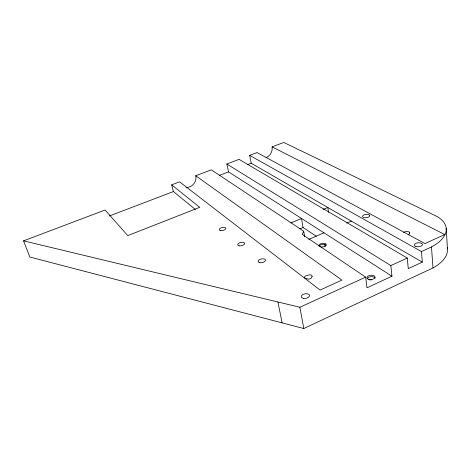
<?xml version="1.0" encoding="UTF-8"?>
<svg xmlns="http://www.w3.org/2000/svg" width="471" height="471" viewBox="0 0 471 471"><rect width="100%" height="100%" fill="white"/><g stroke="black" fill="none" stroke-linecap="round" stroke-linejoin="round"><path stroke-width="0.71" d="M186.051 187.44A9.055 8.013 -54.6 0 0 196.007 177.237L195.724 175.748L211.332 169.848L303.724 231.226L302.217 234.381L365.649 277.125L367.003 287.781L391.966 276.206L390.836 265.579L226.822 163.99L239.056 159.363L407.285 258.043L408.269 268.641L422.322 262.129L421.463 251.549L249.654 155.359L257.048 152.563L424.93 243.566L445.03 234.417L445.325 233.857A47.854 22.791 -5.5 0 0 437.053 216.507L283.76 142.466L272.091 146.875A8.761 7.348 -62.4 0 1 266.091 157.65M445.03 234.417L443.853 236.648A47.854 22.791 -5.5 0 1 431.471 246.957L421.463 251.549M319.226 246.103C320.71 244.108 324.254 243.536 326.191 245.15M408.345 234.829L409.605 233.634L409.711 232.839M195.724 175.748L341.922 280.115L320.062 290.054L179.592 181.847L171.65 184.85L199.745 207.328L127.759 235.612L105.104 210.007L23.55 240.846L29.82 257.019L303.789 328.534L433.008 267.917A47.118 23.544 -4.9 0 0 447.238 247.481M23.55 240.846L299.88 307.263L365.649 277.125M390.836 265.579L407.285 258.043M308.688 239.38L324.001 232.821M346.691 223.107L351.36 221.111M299.756 228.906L303.047 227.517L316.371 236.271M290.89 222.889L301.505 218.462L303.047 227.517M323.065 209.471L327.81 207.493L328.534 212.35M219.18 175.465L228.541 171.891L391.966 276.206M247.281 164.732L251.226 163.225L422.322 262.129M109.301 216.001L173.41 191.55L195.33 209.471M403.618 232.439C405.184 231.237 409.399 230.902 409.729 232.939M369.641 279.998L371.696 279.739M272.091 146.875L444.736 234.552M171.65 184.85L173.41 191.55M226.822 163.99L228.541 171.891M249.654 155.359L251.226 163.225M277.914 301.982L282.111 322.876M299.88 307.263L303.789 328.534M303.724 231.226L304.655 236.701M324.678 244.184L325.072 246.698M431.471 246.957L433.008 267.917M446.196 228.323L447.45 248.871M319.15 246.062A3.644 1.79 -8.7 0 1 322.77 243.307A3.644 1.79 -8.7 0 1 325.932 245.438A3.644 1.79 -8.7 0 1 320.15 246.739M367.139 278.873A4.074 2.172 -5.8 0 1 371.16 276.695A4.074 2.172 -5.8 0 1 375.181 278.29M369.764 215.518L369.735 215.953A3.638 1.666 -7.1 0 1 364.136 217.62A3.638 1.666 -7.1 0 1 364.318 214.782A3.638 1.666 -7.1 0 1 369.764 215.518M312.108 276.306L311.131 278.337A3.898 1.984 -6.3 0 1 308.411 279.179L304.943 278.12L304.407 277.289L304.931 276.512A3.898 1.984 -6.3 0 1 307.239 275.382L310.083 274.781A3.803 2.273 -22.6 0 1 312.108 276.306M259.762 262.665A3.744 1.872 -11.5 0 0 265.503 260.357A3.744 1.872 -11.5 0 0 260.216 259.309A3.744 1.872 -11.5 0 0 259.762 262.665M239.062 245.768A3.544 1.684 -12.4 0 0 244.614 243.672A3.544 1.684 -12.4 0 0 239.81 242.689A3.544 1.684 -12.4 0 0 239.062 245.768M220.887 230.619A3.368 1.525 -13.1 0 0 225.85 228.382A3.368 1.525 -13.1 0 0 220.928 227.923A3.368 1.525 -13.1 0 0 220.887 230.619M303.483 298.349A4.174 2.302 -9.2 0 0 309.559 295.529A4.174 2.302 -9.2 0 0 303.224 294.357A4.174 2.302 -9.2 0 0 303.483 298.349M368.522 279.327A4.08 2.167 -5.8 0 0 375.01 277.395A4.08 2.167 -5.8 0 0 369.411 275.523A4.08 2.167 -5.8 0 0 368.522 279.327M415.981 246.539A4.086 1.996 -4.3 0 0 422.416 244.755A4.086 1.996 -4.3 0 0 416.688 243.048A4.086 1.996 -4.3 0 0 415.981 246.539"/></g></svg>
